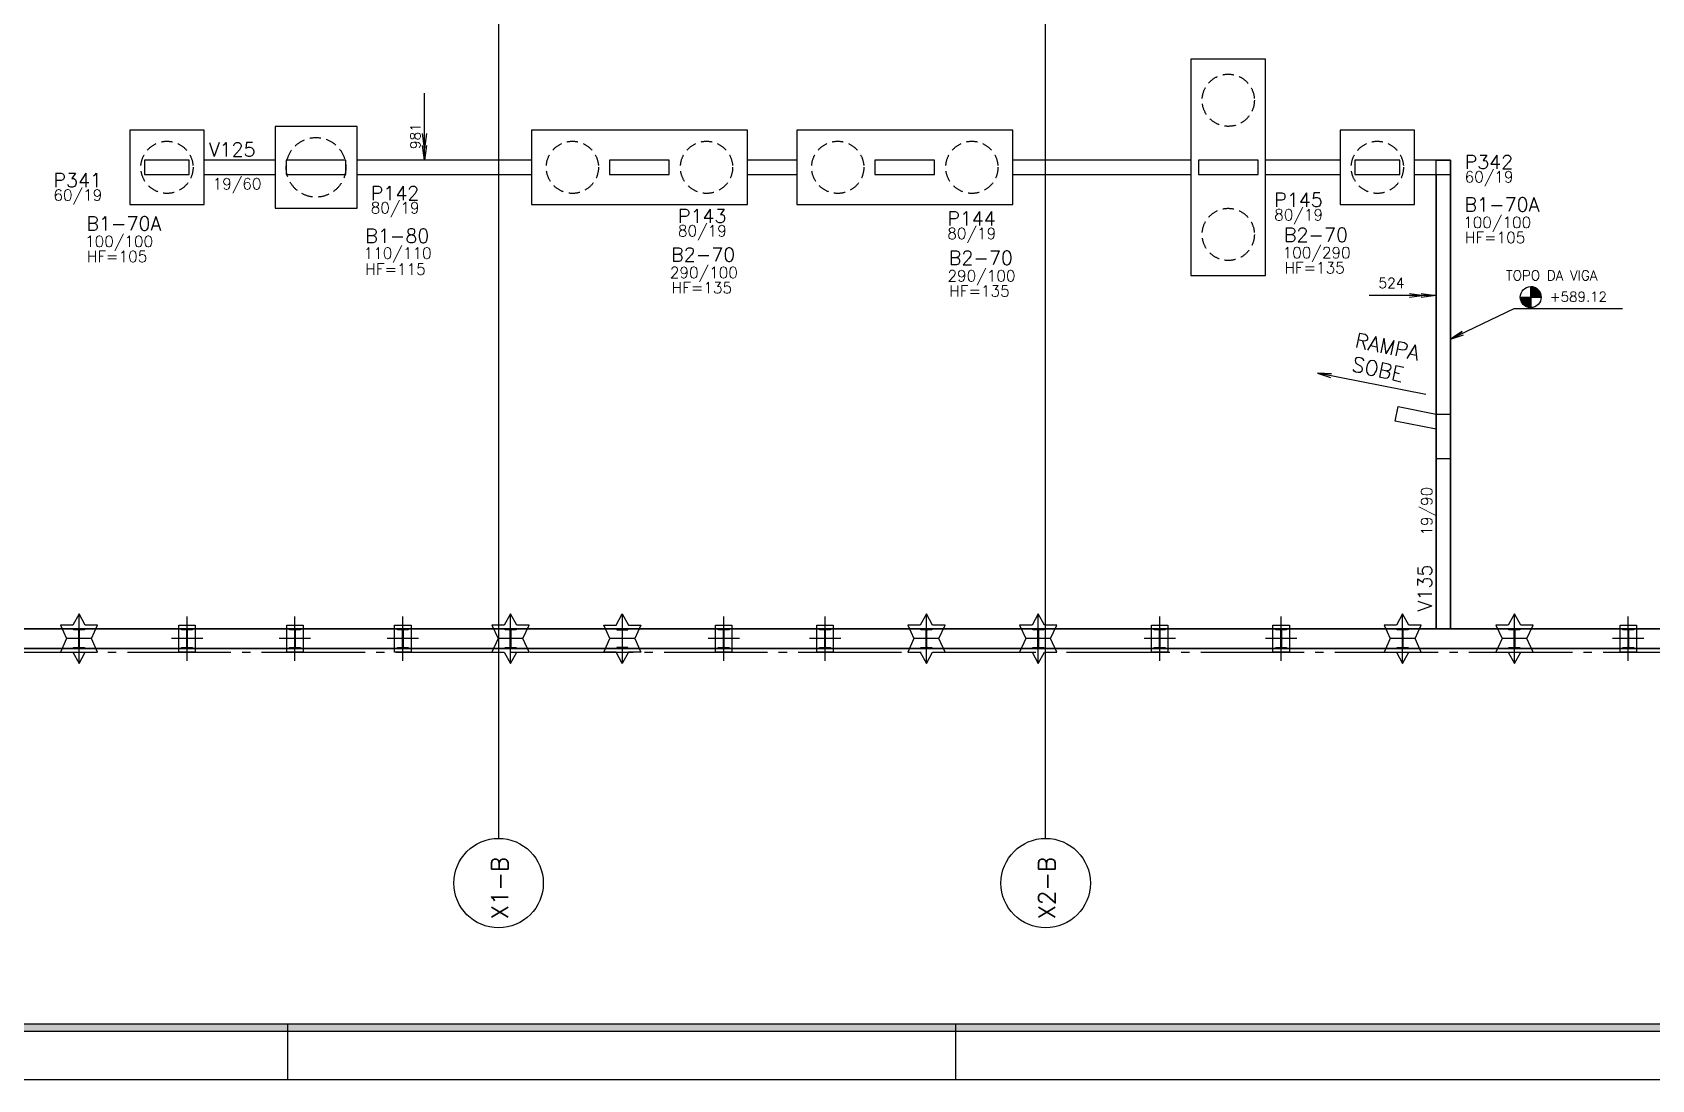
# Model space of a CAD drawing. Extents: x -9640 to 3028, y -572 to 5735.
# Drawn here: x -7511 to -5338, y -572 to 833 of the extents above; entities that cross this region are included whole.
import ezdxf

# ---------------------------------------------------------------- set-up
doc = ezdxf.new("R2010")
doc.units = 0
doc.header["$LTSCALE"] = 75
doc.header["$MEASUREMENT"] = 0
doc.linetypes.add('ESTILO_TQS_0002', pattern=[0.3, 0.2, -0.1])
doc.linetypes.add('ESTILO_TQS_0004', pattern=[2.4, 1.5, 0.2, 0.15, -0.2, 0.15, -0.2])
doc.layers.get('0').update_dxf_attribs({"color": 245, "linetype": 'CONTINUOUS'})
for name, color, linetype in [('01', 7, 'CONTINUOUS'), ('100', 7, 'CONTINUOUS'), ('11', 7, 'CONTINUOUS'), ('12', 7, 'CONTINUOUS'), ('178', 7, 'CONTINUOUS'), ('18', 4, 'CONTINUOUS'), ('2', 5, 'CONTINUOUS'), ('205', 5, 'ESTILO_TQS_0004'), ('21', 1, 'CONTINUOUS'), ('210', 7, 'ESTILO_TQS_0002'), ('221', 102, 'CONTINUOUS'), ('244', 6, 'CONTINUOUS'), ('251', 5, 'CONTINUOUS'), ('30', 7, 'CONTINUOUS'), ('8', 7, 'CONTINUOUS'), ('9', 3, 'CONTINUOUS')]:
    doc.layers.add(name, color=color, linetype=linetype)
doc.styles.get("Standard").update_dxf_attribs({"font": 'ROMANS.SHX'})

# ---------------------------------------------------------------- blocks, each defined once
blk = doc.blocks.new('PERFIL_1', base_point=(-6719.126106, 19.696))
at = {"layer": '178', "linetype": 'Continuous'}
for p, q in [((-6727.459439, 37.795874), (-6719.126106, 53.029334)), ((-6719.126106, 53.029334), (-6710.792773, 37.795874)), ((-6735.792773, 19.696), (-6744.126106, 37.795874)), ((-6744.126106, 37.795874), (-6727.459439, 37.795874)), ((-6726.476716, 32.796), (-6726.476716, 31.676)), ((-6711.776716, 32.796), (-6726.476716, 32.796)), ((-6726.476716, 31.676), (-6720.436716, 31.676)), ((-6719.456716, 30.696), (-6719.456716, 8.696)), ((-6718.796716, 8.696), (-6718.796716, 30.696)), ((-6717.816716, 31.676), (-6711.776716, 31.676)), ((-6711.776716, 31.676), (-6711.776716, 32.796)), ((-6710.792773, 37.795874), (-6694.126106, 37.795874)), ((-6694.126106, 37.795874), (-6702.459439, 19.696)), ((-6744.126106, 1.595874), (-6735.792773, 19.696)), ((-6727.459439, 1.595874), (-6744.126106, 1.595874)), ((-6719.126106, -13.637333), (-6727.459439, 1.595874)), ((-6720.436716, 7.716), (-6726.476716, 7.716)), ((-6726.476716, 7.716), (-6726.476716, 6.596)), ((-6726.476716, 6.596), (-6711.776716, 6.596)), ((-6710.792773, 1.595874), (-6719.126106, -13.637333)), ((-6711.776716, 7.716), (-6717.816716, 7.716)), ((-6711.776716, 6.596), (-6711.776716, 7.716)), ((-6694.126106, 1.595874), (-6710.792773, 1.595874)), ((-6702.459439, 19.696), (-6694.126106, 1.595874))]:
    blk.add_line(p, q, dxfattribs=at)
at = {"layer": '178'}
for p, q in [((-6719.126106, 53.029334), (-6719.126106, -13.637333)), ((-6702.459439, 19.696), (-6735.792773, 19.696))]:
    blk.add_line(p, q, dxfattribs=at)
at = {"layer": '178', "linetype": 'Continuous'}
for centre, start, end in [((-6720.436716, 30.696), 0, 90), ((-6717.816716, 30.696), 90, 180), ((-6720.436716, 8.696), 270, 0), ((-6717.816716, 8.696), 180.000001, 270)]:
    blk.add_arc(centre, 0.98, start, end, dxfattribs=at)
blk = doc.blocks.new('PERFIL_2', base_point=(4774.568046, 4849.683))
at = {"layer": '178'}
for p, q in [((4763.543551, 4867.783), (4785.593551, 4867.783)), ((4763.543552, 4831.583), (4763.543551, 4867.783)), ((4774.568046, 4820.027813), (4774.568046, 4879.327813)), ((4785.593551, 4867.783), (4785.593552, 4831.583)), ((4795.593551, 4849.683), (4753.543551, 4849.683)), ((4785.593552, 4831.583), (4763.543552, 4831.583))]:
    blk.add_line(p, q, dxfattribs=at)
at = {"layer": '178', "linetype": 'Continuous'}
for p, q in [((4767.218047, 4861.663), (4767.218047, 4862.783)), ((4767.218047, 4862.783), (4781.918047, 4862.783)), ((4773.258047, 4861.663), (4767.218047, 4861.663)), ((4774.238047, 4838.683), (4774.238047, 4860.683)), ((4774.898047, 4860.683), (4774.898047, 4838.683)), ((4781.918047, 4861.663), (4775.878047, 4861.663)), ((4781.918047, 4862.783), (4781.918047, 4861.663)), ((4767.218047, 4836.583), (4767.218047, 4837.703)), ((4767.218047, 4837.703), (4773.258047, 4837.703)), ((4781.918047, 4836.583), (4767.218047, 4836.583)), ((4775.878047, 4837.703), (4781.918047, 4837.703)), ((4781.918047, 4837.703), (4781.918047, 4836.583))]:
    blk.add_line(p, q, dxfattribs=at)
for centre, start, end in [((4773.258047, 4860.683), 360, 90), ((4775.878047, 4860.683), 90, 179.999999), ((4773.258047, 4838.683), 270, 360), ((4775.878047, 4838.683), 180, 270)]:
    blk.add_arc(centre, 0.98, start, end, dxfattribs=at)

msp = doc.modelspace()

# ---------------------------------------------------------------- linework, layer by layer
for p, q in [((-5500.31347, 491.96947), (-5500.31347, 463.84447)), ((-5500.31347, 463.84447), (-5500.31347, 491.96947)), ((-5500.31347, 491.286204), (-5495.983204, 491.286204)), ((-5500.31347, 490.394249), (-5493.846449, 490.394249)), ((-5500.31347, 489.502293), (-5492.357179, 489.502293)), ((-5500.31347, 488.610325), (-5491.192511, 488.610325)), ((-5500.31347, 487.718437), (-5490.239254, 487.718437)), ((-5500.31347, 486.826481), (-5489.441618, 486.826481)), ((-5500.31347, 485.934513), (-5488.767365, 485.934513)), ((-5500.31347, 485.042558), (-5488.195839, 485.042558)), ((-5500.31347, 484.150602), (-5487.713042, 484.150602)), ((-5500.31347, 483.258647), (-5487.309101, 483.258647)), ((-5500.31347, 482.366692), (-5486.976883, 482.366692)), ((-5500.31347, 481.47479), (-5486.711076, 481.47479)), ((-5500.31347, 480.582835), (-5486.507925, 480.582835)), ((-5500.31347, 479.69088), (-5486.364588, 479.69088)), ((-5500.31347, 478.798925), (-5486.280988, 478.798925)), ((-5514.37597, 477.90697), (-5486.25097, 477.90697)), ((-5500.313523, 477.015068), (-5514.34157, 477.015068)), ((-5500.313523, 476.123113), (-5514.262405, 476.123113)), ((-5500.313523, 475.231158), (-5514.119121, 475.231158)), ((-5500.313523, 474.339202), (-5513.915917, 474.339202)), ((-5500.313523, 473.447301), (-5513.65011, 473.447301)), ((-5500.313523, 472.555292), (-5513.317892, 472.555292)), ((-5500.313523, 471.663391), (-5512.913951, 471.663391)), ((-5500.313523, 470.771435), (-5512.431154, 470.771435)), ((-5500.313523, 469.87948), (-5511.859628, 469.87948)), ((-5500.313523, 468.987525), (-5511.185321, 468.987525)), ((-5500.313523, 468.095623), (-5510.387739, 468.095623)), ((-5500.313523, 467.203601), (-5509.434482, 467.203601)), ((-5500.313523, 466.3117), (-5508.269814, 466.3117)), ((-5500.313523, 465.419744), (-5506.780544, 465.419744)), ((-5500.313523, 464.527789), (-5504.643735, 464.527789)), ((-7168.325601, -497.090714), (-7168.325601, -572.090714)), ((-6272.075601, -497.090714), (-6272.075601, -572.090714))]:
    msp.add_line(p, q)
for points in [[(-9639.575601, -572.090714), (3027.924399, -572.090714), (3027.924399, 5735.409286), (-9639.575601, 5735.409286), (-9639.575601, -572.090714)], [(2952.924399, -497.090714), (2952.924399, -507.590714), (-9462.575601, -507.590714), (-9462.575601, 5670.909286), (2952.924399, 5670.909286), (2952.924399, 5660.409286), (-9452.075601, 5660.409286), (-9452.075601, -497.090714), (2952.924399, -497.090714)], [(-9452.075601, -497.090714), (2952.924399, -497.090714), (2952.924399, 5660.409286), (-9452.075601, 5660.409286), (-9452.075601, -497.090714)], [(-5500.31347, 491.96947), (-5500.31347, 477.90697), (-5486.25097, 477.90697), (-5486.280988, 478.798925), (-5486.364588, 479.69088), (-5486.507925, 480.582835), (-5486.711076, 481.47479), (-5486.976883, 482.366692), (-5487.309101, 483.258647), (-5487.713042, 484.150602), (-5488.195839, 485.042558), (-5488.774928, 485.934513), (-5489.451662, 486.826481), (-5490.246909, 487.718437), (-5491.201546, 488.610325), (-5492.366662, 489.502293), (-5493.861082, 490.394249), (-5496.002715, 491.286204), (-5497.59855, 491.704908), (-5498.611287, 491.86607), (-5499.630851, 491.952892), (-5500.31347, 491.96947)]]:
    msp.add_lwpolyline(points)
msp.add_circle((-5500.31347, 477.90697), 14.0625)
for points in [[(2952.924399, -507.590714), (-9462.575601, -507.590714), (-9452.075601, -497.090714)], [(2952.924399, -507.590714), (-9452.075601, -497.090714), (2952.924399, -497.090714)]]:
    msp.add_solid(points)
at = {"layer": '01'}
for p, q in [((-5627.126021, 642.596), (-5608.126021, 642.596)), ((-8973.923768, 32.796), (-4232.626021, 32.796)), ((-4206.426021, 6.596), (-9000.123768, 6.596))]:
    msp.add_line(p, q, dxfattribs=at)
for points in [[(-7185.126021, 661.596), (-7280.126, 661.596)], [(-6841.126, 661.595992), (-7075.126021, 661.595974)], [(-6485.126, 661.596), (-6551.126, 661.596)], [(-5956.126, 661.596), (-6195.126, 661.596)], [(-5756.126, 661.596), (-5856.126, 661.596)], [(-5608.126021, 661.596), (-5656.126, 661.596)], [(-5608.126021, 32.796), (-5608.126021, 661.596)], [(-7280.126, 642.596), (-7185.126021, 642.596)], [(-7075.126021, 642.595974), (-6841.126, 642.595992)], [(-6551.126, 642.596), (-6485.126, 642.596)], [(-6195.126, 642.596), (-5956.126, 642.596)], [(-5856.126, 642.596), (-5756.126, 642.596)], [(-5656.126, 642.596), (-5627.126021, 642.596)], [(-5627.126021, 642.596), (-5627.126021, 32.796)], [(-5682.126454, 311.569091), (-5678.222374, 331.183692), (-5627.126021, 321.013368), (-5627.126021, 321.013368), (-5608.126021, 321.013368), (-5608.126021, 309.013368), (-5608.126021, 304.013368), (-5608.126021, 261.013368), (-5627.126021, 261.013368), (-5627.126021, 300.621039), (-5682.126581, 311.568451)], [(-5627.126021, 6.596), (-5608.126021, 6.596)]]:
    msp.add_lwpolyline(points, dxfattribs=at)
at = {"layer": '100'}
msp.add_lwpolyline([(-3149.626021, 97.796), (-3508.757385, 95.995671), (-3568.626021, 95.996), (-4038.748658, 93.795713), (-4100.626021, 93.796), (-4232.626021, 92.655338), (-4232.626021, 32.796), (-8973.923768, 32.796), (-8973.923768, 4970.396), (-8845.77539, 4970.396), (-8845.77539, 4996.596), (-9000.123768, 4996.596), (-9000.123768, 6.596), (-4206.426021, 6.596)], dxfattribs=at)
at = {"layer": '18'}
for p, q in [((-6885.123768, 5249.096126), (-6885.123768, -248.404)), ((-6151.123768, -248.404), (-6151.123768, 5249.096126))]:
    msp.add_line(p, q, dxfattribs=at)
for centre in [(-6885.123768, -308.404), (-6151.123768, -308.404)]:
    msp.add_circle(centre, 60, dxfattribs=at)
at = {"layer": '2'}
for points in [[(-7360.126, 642.596), (-7300.126, 642.596), (-7300.126, 661.596), (-7360.126, 661.596), (-7360.126, 642.596)], [(-7170.126021, 642.596026), (-7090.126021, 642.596026), (-7090.126021, 661.596026), (-7170.126021, 661.596026), (-7170.126021, 642.596026)], [(-6736.126, 642.596026), (-6656.126, 642.596026), (-6656.126, 661.596026), (-6736.126, 661.596026), (-6736.126, 642.596026)], [(-6380.126, 642.596), (-6300.126, 642.596), (-6300.126, 661.596), (-6380.126, 661.596), (-6380.126, 642.596)], [(-5946.126, 642.596), (-5866.126, 642.596), (-5866.126, 661.596), (-5946.126, 661.596), (-5946.126, 642.596)], [(-5736.126, 642.596), (-5676.126, 642.596), (-5676.126, 661.596), (-5736.126, 661.596), (-5736.126, 642.596)]]:
    msp.add_lwpolyline(points, dxfattribs=at)
at = {"layer": '205'}
msp.add_line((-9003.123768, 1.596), (-4201.426021, 1.595874), dxfattribs=at)
at = {"layer": '21', "color": 2, "linetype": 'Continuous'}
for p, q in [((-6984.462884, 661.595981), (-6984.462884, 751.595981)), ((-6984.462884, 677.328881), (-6987.094304, 697.316441)), ((-6981.831464, 697.316441), (-6984.462884, 677.328881)), ((-6984.462884, 661.595981), (-6987.094304, 681.583541)), ((-6981.831464, 681.583541), (-6984.462884, 661.595981)), ((-5627.126021, 480.200512), (-5717.126021, 480.200512)), ((-5662.846481, 482.831932), (-5642.858921, 480.200512)), ((-5642.858921, 480.200512), (-5662.846481, 477.569092)), ((-5647.113581, 482.831932), (-5627.126021, 480.200512)), ((-5627.126021, 480.200512), (-5647.113581, 477.569092))]:
    msp.add_line(p, q, dxfattribs=at)
at = {"layer": '210'}
for centre, radius in [((-5906.126, 742.096), 35), ((-7330.126, 652.096), 35), ((-7130.126021, 652.096026), 40), ((-6786.126, 652.096026), 35), ((-6606.126, 652.096026), 35), ((-6430.126, 652.096), 35), ((-6250.126, 652.096), 35), ((-5706.126, 652.096), 35), ((-5906.126, 562.096), 35)]:
    msp.add_circle(centre, radius, dxfattribs=at)
at = {"layer": '221', "color": 102}
msp.add_lwpolyline([(-5377.014446, 462.222592), (-5522.749454, 462.222592), (-5608.126021, 421.425109), (-5592.408253, 431.64833), (-5608.126021, 421.425109), (-5590.297859, 427.231924)], dxfattribs=at)
at = {"layer": '221', "color": 11, "linetype": 'Continuous'}
msp.add_lwpolyline([(-5640.850071, 347.057931), (-5786.518093, 376.051939), (-5767.808391, 374.823303), (-5786.518093, 376.051939), (-5768.763903, 370.022741)], dxfattribs=at)
at = {"layer": '244'}
msp.add_lwpolyline([(-5608.126021, 32.796), (-5627.126021, 32.796), (-5627.126021, 661.596), (-5608.126021, 661.596), (-5608.126021, 32.796)], dxfattribs=at)
at = {"layer": '251', "linetype": 'Continuous'}
for points in [[(-5956.126, 797.096), (-5956.126, 507.096), (-5856.126, 507.096), (-5856.126, 797.096), (-5956.126, 797.096)], [(-7280.126, 702.096), (-7380.126, 702.096), (-7380.126, 602.096), (-7280.126, 602.096), (-7280.126, 702.096)], [(-7075.126021, 597.096026), (-7075.126021, 707.096026), (-7185.126021, 707.096026), (-7185.126021, 597.096026), (-7075.126021, 597.096026)], [(-6841.126, 602.096026), (-6551.126, 602.096026), (-6551.126, 702.096026), (-6841.126, 702.096026), (-6841.126, 602.096026)], [(-6485.126, 602.096), (-6195.126, 602.096), (-6195.126, 702.096), (-6485.126, 702.096), (-6485.126, 602.096)], [(-5656.126, 702.096), (-5756.126, 702.096), (-5756.126, 602.096), (-5656.126, 602.096), (-5656.126, 702.096)]]:
    msp.add_lwpolyline(points, dxfattribs=at)
at = {"layer": '30'}
msp.add_lwpolyline([(-5682.126454, 311.569091), (-5678.222374, 331.183692), (-5627.126021, 321.013368), (-5627.126021, 321.013368), (-5608.126021, 321.013368), (-5608.126021, 309.013368), (-5608.126021, 304.013368), (-5608.126021, 261.013368), (-5627.126021, 261.013368), (-5627.126021, 300.621039), (-5682.126581, 311.568451)], dxfattribs=at)

# ---------------------------------------------------------------- block references
at = {"layer": '178', "xscale": -1, "rotation": 180}
for p in [(-7448.126106, 19.696), (-6869.125137, 19.696), (-6311.125148, 19.696), (-6161.125148, 19.696), (-5672.125158, 19.696), (-5522.125158, 19.696)]:
    msp.add_blockref('PERFIL_1', p, dxfattribs=at)
at = {"layer": '178'}
for name, p in [('PERFIL_2', (-7303.12618, 19.695874)), ('PERFIL_2', (-7158.37618, 19.695874)), ('PERFIL_2', (-7013.62618, 19.696)), ('PERFIL_1', (-6719.126717, 19.690666)), ('PERFIL_2', (-6583.125752, 19.696)), ('PERFIL_2', (-6447.125755, 19.696)), ('PERFIL_2', (-5998.125762, 19.696)), ('PERFIL_2', (-5835.125766, 19.696)), ('PERFIL_2', (-5369.376201, 19.695874))]:
    msp.add_blockref(name, p, dxfattribs=at)

# ---------------------------------------------------------------- texts
for s, p in [('TOPO DA VIGA', (-5533.565189, 500.425923)), ('+589.12', (-5474.913614, 471.887121))]:
    msp.add_text(s, height=13.2).set_placement(p)
at = {"layer": '11', "linetype": 'Continuous'}
msp.add_text('19/60', height=15, dxfattribs=at).set_placement((-7268.891498, 622.562337))
msp.add_text('19/90', height=15, rotation=90, dxfattribs=at).set_placement((-5632.42377, 157.820897))
at = {"layer": '12', "linetype": 'Continuous'}
for s, p in [('60/19', (-5588.980186, 631.875967)), ('60/19', (-7482.504206, 607.362797)), ('80/19', (-7056.740878, 590.241969)), ('80/19', (-5844.532567, 580.915415)), ('100/100', (-5590.993549, 570.684458)), ('80/19', (-6644.536556, 559.405075)), ('80/19', (-6283.11276, 555.896201)), ('HF=105', (-5588.556714, 550.394049)), ('100/100', (-7439.985102, 545.212281)), ('110/110', (-7066.278996, 529.520034)), ('100/290', (-5833.210187, 530.081563)), ('HF=105', (-7437.548266, 524.921872)), ('HF=115', (-7063.917241, 507.949676)), ('HF=135', (-5830.773351, 509.791154)), ('290/100', (-6655.372123, 503.378241)), ('290/100', (-6282.845838, 498.964116)), ('HF=135', (-6652.935287, 483.087832)), ('HF=135', (-6280.409002, 478.673707))]:
    msp.add_text(s, height=15, dxfattribs=at).set_placement(p)
at = {"layer": '18'}
for s, p in [('X1-B', (-6872.3732, -357.149205)), ('X2-B', (-6138.3732, -357.149205))]:
    msp.add_text(s, height=22.5, rotation=90, dxfattribs=at).set_placement(p)
at = {"layer": '21', "color": 2, "linetype": 'Continuous'}
msp.add_text('981', height=13.5, rotation=90, dxfattribs=at).set_placement((-6989.996803, 676.595983))
msp.add_text('524', height=13.5, dxfattribs=at).set_placement((-5704.553796, 490.164141))
at = {"layer": '221'}
for s, p in [('RAMPA', (-5737.580796, 410.862648)), ('SOBE', (-5741.704663, 378.699909))]:
    msp.add_text(s, height=20, rotation=-12, dxfattribs=at).set_placement(p)
at = {"layer": '8', "linetype": 'Continuous'}
msp.add_text('V125', height=18.75, dxfattribs=at).set_placement((-7273.943284, 666.596))
msp.add_text('V135', height=18.75, rotation=90, dxfattribs=at).set_placement((-5632.858169, 56.35766))
at = {"layer": '9', "linetype": 'Continuous'}
for s, p in [('P342', (-5588.980186, 649.875967)), ('P341', (-7482.504206, 625.362797)), ('P142', (-7056.740878, 608.241969)), ('P145', (-5844.532567, 598.915415)), ('P143', (-6644.536556, 577.405075)), ('P144', (-6283.11276, 573.896201))]:
    msp.add_text(s, height=18.75, dxfattribs=at).set_placement(p)
at = {"layer": '9'}
for s, p in [('B1-70A', (-5589.249369, 592.846421)), ('B1-70A', (-7438.240921, 567.374244)), ('B1-80', (-7064.09038, 550.706218)), ('B2-70', (-5831.466006, 552.243526)), ('B2-70', (-6653.627942, 525.540204)), ('B2-70', (-6281.101657, 521.126079))]:
    msp.add_text(s, height=18.75, dxfattribs=at).set_placement(p)

doc.saveas('drawing.dxf')
